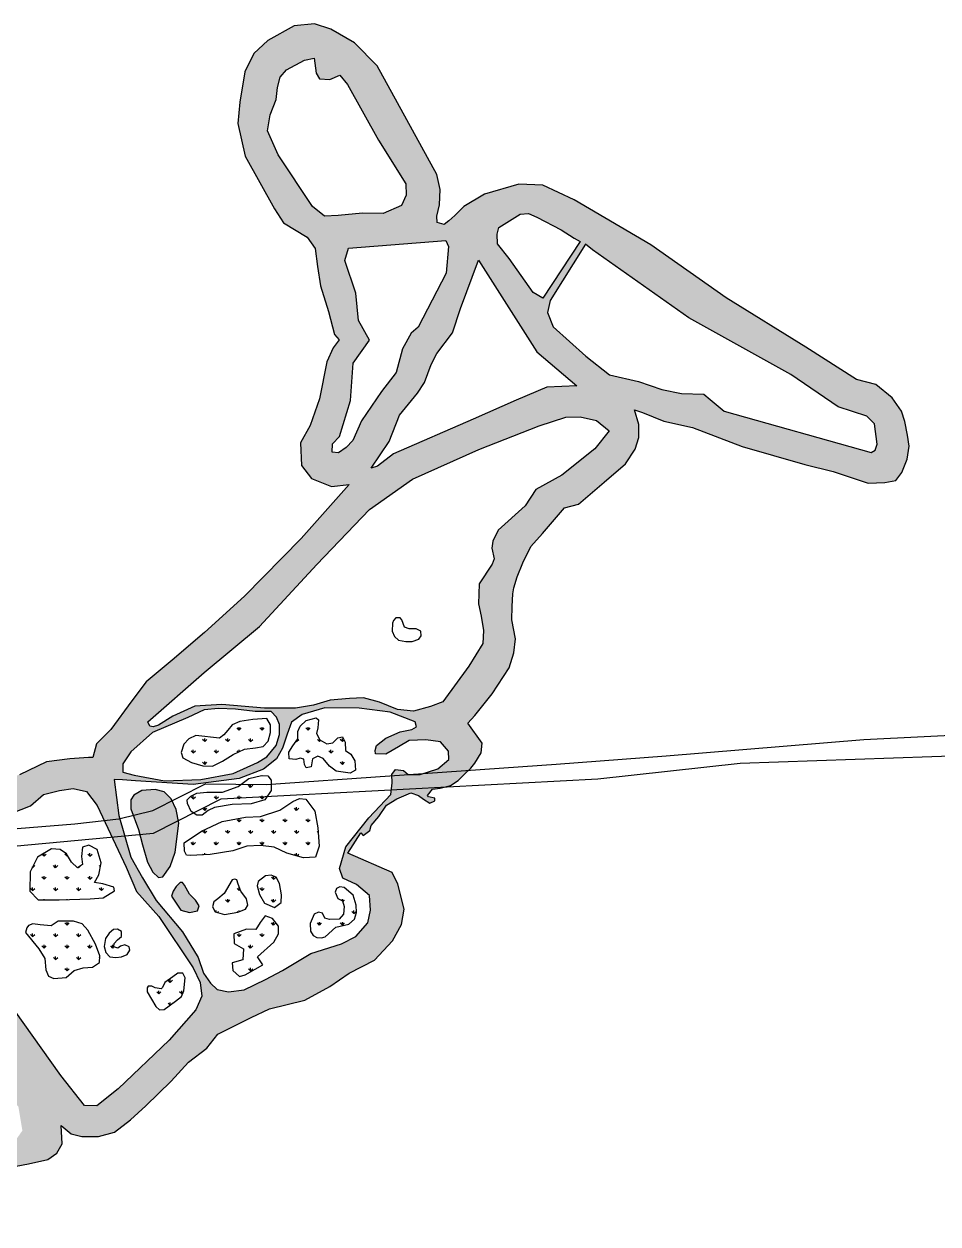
# Model space of a CAD drawing. Header units: metres. Extents: x 8244 to 287678, y 7853 to 2132060.
# Drawn here: x 273830 to 275261, y 2107270 to 2109149 of the extents above; entities that cross this region are included whole.
import ezdxf

# ---------------------------------------------------------------- set-up
doc = ezdxf.new("R2010")
doc.units = ezdxf.units.M
doc.layers.add('DISTRICT BOUNDRY', color=86, linetype='Continuous')
doc.layers.add('MANGROOVES BUFFER ZONE', color=120, linetype='Continuous')

msp = doc.modelspace()

# ---------------------------------------------------------------- hatches: boundary and pattern name
at = {"layer": 'MANGROOVES BUFFER ZONE'}
h = msp.add_hatch(dxfattribs=at)
h.set_pattern_fill('GRASS', color=256)
h.paths.add_polyline_path([(274397.9, 2107925.6), (274413.9, 2107935.4), (274435.9, 2107945.1), (274447.9, 2107940.9), (274455.7, 2107934.9), (274465.6, 2107928.8), (274473.6, 2107932.7), (274473.7, 2107936.7), (274460.7, 2107939.4), (274469.9, 2107950.7), (274481.8, 2107952.5), (274497.9, 2107956.6), (274509.9, 2107964.1), (274519.9, 2107974), (274530, 2107983.8), (274536.1, 2107991.7), (274546.2, 2108007.6), (274547.4, 2108022.6), (274525, 2108053.9), (274536, 2108066.1), (274563.1, 2108100.1), (274589.6, 2108140.6), (274597.1, 2108164.3), (274599.9, 2108186), (274594.1, 2108216), (274594.3, 2108236.6), (274595.3, 2108256.8), (274597.2, 2108265.8), (274602.1, 2108283.1), (274611.4, 2108305), (274623.6, 2108330.9), (274641.9, 2108351.1), (274676.4, 2108391.2), (274698.1, 2108397.1), (274738.6, 2108431.3), (274771.9, 2108460), (274787, 2108483), (274793, 2108501.3), (274792.9, 2108521.6), (274785.9, 2108544.4), (274798.5, 2108540.3), (274832, 2108526.9), (274877, 2108517), (274954.7, 2108487.2), (275052.7, 2108458.9), (275096.7, 2108448.3), (275151.8, 2108429.6), (275177.8, 2108430.8), (275195.2, 2108434.2), (275204.4, 2108446.3), (275212.9, 2108467.6), (275215.7, 2108487.8), (275213.4, 2108504.8), (275209.3, 2108526.2), (275204, 2108542.5), (275189.4, 2108563.2), (275163.6, 2108584.3), (275133.3, 2108592.3), (275054.3, 2108642.7), (274929.4, 2108720), (274811.3, 2108803.1), (274691.5, 2108873.5), (274642.6, 2108896.5), (274604.7, 2108898), (274551, 2108882.3), (274518.9, 2108863.2), (274505, 2108848.9), (274495.5, 2108840.3), (274487.9, 2108835), (274477.1, 2108837.7), (274476.7, 2108847.7), (274481, 2108865.4), (274481.6, 2108889.6), (274476.8, 2108912.8), (274415.1, 2109025.1), (274383.2, 2109083.2), (274347.5, 2109119.4), (274310.8, 2109140.4), (274285.3, 2109148.7), (274253.4, 2109145.8), (274212.3, 2109123), (274190, 2109102.7), (274176.3, 2109073.9), (274168.5, 2109026.3), (274164.9, 2108992.8), (274176.6, 2108941.9), (274222.7, 2108859.2), (274236.6, 2108837.3), (274273.6, 2108814.9), (274286, 2108797.4), (274290, 2108769.2), (274294.4, 2108738.8), (274307.3, 2108698.5), (274316.3, 2108662.6), (274323.5, 2108654.1), (274314.3, 2108641.9), (274304.6, 2108620), (274293.1, 2108561.9), (274278.5, 2108520), (274263.4, 2108492.7), (274264.8, 2108457.7), (274280.5, 2108437.2), (274311.9, 2108424.5), (274339.3, 2108427.9), (274264.2, 2108343.3), (274175.5, 2108252.8), (274113.1, 2108196), (274062.3, 2108152.5), (274021.8, 2108118.6), (273999, 2108088.8), (273966.3, 2108044.3), (273943.7, 2108021.8), (273938, 2108000.2), (273931.5, 2108000.3), (273902.2, 2107998.1), (273865.6, 2107993.5), (273823.6, 2107973.3), (273750.7, 2107954.2), (273688.8, 2107943.7), (273653.4, 2107950.3), (273664.3, 2107954.8), (273683, 2107977.4), (273693.5, 2108006.5), (273681.2, 2108042.6), (273664.8, 2108060.9), (273612.8, 2108068.7), (273567.6, 2108066.7), (273527.2, 2108051), (273502.9, 2108037.3), (273493.9, 2108015.6), (273490.7, 2107991.4), (273496.2, 2107971.7), (273514.6, 2107953.4), (273478.2, 2107937.4), (273440.4, 2107924.8), (273398.1, 2107919.5), (273366, 2107924.6), (273300.2, 2107942.2), (273250, 2107946.1), (273135.6, 2107938.3), (273097.6, 2107935.1), (273074.3, 2107922), (273063.3, 2107907), (273051.8, 2107912.5), (273033.1, 2107918.9), (273001.2, 2107912.8), (272984.8, 2107899.6), (272953.6, 2107890.2), (272916.5, 2107876.4), (272907.9, 2107843), (272912.5, 2107823.3), (272938.8, 2107755.4), (272921.1, 2107757.8), (272896.2, 2107756.2), (272879.3, 2107736.6), (272878.7, 2107746), (272872.5, 2107769.5), (272864, 2107788.8), (272851.2, 2107808.4), (272839.1, 2107823.4), (272827.4, 2107839.8), (272813.2, 2107863), (272791.2, 2107872.3), (272765.5, 2107872.3), (272738.3, 2107861.7), (272715.8, 2107849.3), (272687.6, 2107824.4), (272663.6, 2107806.2), (272638, 2107781.6), (272627.4, 2107760.1), (272609.2, 2107718), (272602.8, 2107641.7), (272607.7, 2107599.4), (272614.7, 2107573.9), (272633.6, 2107549.5), (272663.1, 2107541.2), (272687.7, 2107543.4), (272701.9, 2107551.6), (272708.4, 2107549.3), (272733.7, 2107547.3), (272758.7, 2107550.6), (272776.9, 2107565.2), (272805.4, 2107594.1), (272808.5, 2107565.1), (272816.8, 2107541.8), (272831.3, 2107528.8), (272858.7, 2107519.8), (272881.4, 2107514.8), (272905.4, 2107515.1), (272923.1, 2107530.1), (272935, 2107548.1), (272938.2, 2107572), (272938.3, 2107580.2), (272951.7, 2107574.8), (272975.7, 2107581.5), (272992.2, 2107593.6), (272998.1, 2107600.5), (273043.1, 2107494.9), (273096.9, 2107372.3), (273115.4, 2107352.2), (273135.2, 2107343.3), (273142.6, 2107329.7), (273155.8, 2107310.9), (273167.4, 2107302), (273189.5, 2107293.6), (273219.3, 2107290.3), (273243.5, 2107289.3), (273260.3, 2107291.4), (273310.4, 2107284.6), (273336.6, 2107272.6), (273363.5, 2107270), (273426.7, 2107283.3), (273729.3, 2107343.6), (273837.7, 2107364), (273868, 2107371), (273881.8, 2107381.1), (273890.3, 2107395.7), (273888.6, 2107424), (273904.1, 2107411), (273920.8, 2107407.1), (273947.1, 2107406.8), (273972.2, 2107413.7), (273997.4, 2107433.1), (274020.9, 2107454.8), (274061, 2107493.7), (274088, 2107523.4), (274116.5, 2107545.1), (274133.7, 2107567.1), (274186.2, 2107593.1), (274214.6, 2107606.7), (274269.8, 2107620.4), (274308.9, 2107641.6), (274339.3, 2107662.5), (274379.2, 2107682.8), (274407.4, 2107713.5), (274421.3, 2107738.9), (274425.7, 2107762.9), (274415.5, 2107801.8), (274406.9, 2107820.1), (274337.3, 2107850.6), (274357.6, 2107882.2), (274361.5, 2107878.2), (274371.5, 2107886), (274373.6, 2107894), (274385.7, 2107907.8)])
h.paths.add_polyline_path([(273731.2, 2107896.5), (273796.9, 2107907.3), (273840.5, 2107924.9), (273861.1, 2107942.6), (273886.1, 2107948.9), (273907.2, 2107951.9), (273928.3, 2107947), (273944.9, 2107925.4), (273990.5, 2107828.4), (274006.8, 2107790.5), (274041.6, 2107751.4), (274095, 2107671), (274106.3, 2107648), (274108.7, 2107626.9), (274099.4, 2107605.4), (274057.7, 2107557.7), (273977.8, 2107481.8), (273944.5, 2107454.9), (273925.4, 2107455.3), (273888.1, 2107502.4), (273741.6, 2107708.1), (273608.6, 2107894.5), (273597.4, 2107904.5), (273594, 2107910.1), (273595, 2107917.4), (273599.6, 2107921.1), (273606.2, 2107920), (273624.4, 2107905.3), (273666.5, 2107898)], flags=16)
h.paths.add_polyline_path([(273634.4, 2108006.7), (273619.4, 2108003.4), (273595.2, 2107999.7), (273572, 2107996), (273551.8, 2107989.3), (273540.2, 2107988.7), (273535.9, 2107994.2), (273537.4, 2108003.1), (273540.8, 2108001.5), (273545.4, 2108002.8), (273555.5, 2108010.1), (273566.5, 2108016.5), (273575.3, 2108019), (273602.6, 2108020.8), (273632.9, 2108021.7), (273636.5, 2108016.8)], flags=16)
h.paths.add_polyline_path([(273602.1, 2107759.3), (273732.8, 2107573), (273768, 2107531.1), (273771.9, 2107495.4), (273769.9, 2107450.1), (273759.3, 2107419.8), (273743.9, 2107404.8), (273723.2, 2107394.2), (273464.1, 2107351.8), (273410.1, 2107340.2), (273375.8, 2107320), (273356.5, 2107316.6), (273326.2, 2107326.7), (273305, 2107336.4), (273287.1, 2107339.3), (273258.7, 2107346.5), (273245.7, 2107362.9), (273218.1, 2107439.4), (273079.5, 2107811.4), (273079.4, 2107838), (273084.7, 2107860.6), (273096.7, 2107878), (273114.6, 2107887.1), (273148.8, 2107894.4), (273202.3, 2107898.7), (273259.2, 2107897.7), (273303.1, 2107893.4), (273352.7, 2107877), (273411.1, 2107875.6), (273483.5, 2107887.5), (273498.4, 2107884.6), (273509, 2107866.3), (273517.2, 2107842.2), (273512.4, 2107820.5), (273495.5, 2107805.1), (273391.9, 2107733.3), (273361, 2107710.7), (273328.2, 2107706.3), (273298.3, 2107683.7), (273294.5, 2107641.3), (273302.2, 2107615.2), (273326.8, 2107597.9), (273368.2, 2107590.2), (273410.7, 2107595.5), (273431.9, 2107602.2), (273443, 2107613.8), (273445.9, 2107630.7), (273438.1, 2107654.3), (273417.4, 2107691.9), (273401.5, 2107704.4), (273404.9, 2107720.3), (273416, 2107728.5), (273433.3, 2107733.3), (273464.7, 2107734.3), (273482, 2107734.7), (273488.8, 2107744.4), (273488.3, 2107761.7), (273488.3, 2107778.6), (273502.8, 2107790.2), (273524.9, 2107799.8), (273542.3, 2107803.7), (273559.6, 2107795.5)], flags=16)
h.paths.add_polyline_path([(273851.5, 2107844.1), (273873.6, 2107857.4), (273886.9, 2107856.4), (273897.2, 2107849.5), (273904.6, 2107836.3), (273914.4, 2107827.4), (273921.8, 2107832.8), (273920.3, 2107845.1), (273921.8, 2107859.8), (273932.1, 2107863.3), (273944.9, 2107856.4), (273951.3, 2107835.3), (273947.4, 2107816.6), (273941, 2107804.8), (273953.8, 2107802.4), (273971, 2107797.5), (273971.9, 2107791.6), (273954.2, 2107780.7), (273934.1, 2107778.8), (273885.4, 2107777.3), (273852.5, 2107777.3), (273839.7, 2107791.1), (273840.2, 2107821.5)], flags=0)
h.paths.add_polyline_path([(273837.6, 2107737.5), (273844.1, 2107740), (273855.8, 2107738.4), (273873, 2107736.9), (273883.8, 2107744), (273907.8, 2107744), (273921.3, 2107739.7), (273930.6, 2107729.8), (273942.6, 2107708.3), (273949.3, 2107689.8), (273948.4, 2107679.4), (273937.7, 2107672.3), (273923.2, 2107670.8), (273909, 2107667.1), (273896.7, 2107656), (273877.3, 2107654.2), (273868.7, 2107657.8), (273864.7, 2107668), (273862.9, 2107685.8), (273853.9, 2107700.9), (273833, 2107726.1), (273834.9, 2107733.8)], flags=0)
h.paths.add_polyline_path([(273971.4, 2107965.8), (273984.4, 2107965.6), (274004.8, 2107963.6), (274095.1, 2107957.9), (274167.4, 2107967.3), (274205.1, 2107982.3), (274225.9, 2107998), (274235.2, 2108014.7), (274242.2, 2108036.8), (274248.9, 2108055.5), (274266, 2108067.8), (274301.1, 2108078.2), (274355.2, 2108077.5), (274403.7, 2108071.1), (274442.8, 2108056.4), (274444.8, 2108048.1), (274437.5, 2108044.1), (274419.4, 2108040.7), (274396.7, 2108030.4), (274382, 2108019.3), (274380.3, 2108011.3), (274380.7, 2108006.3), (274397, 2108005.6), (274416.4, 2108017), (274433.5, 2108026.7), (274459.5, 2108028), (274482.3, 2108025), (274495, 2108010), (274495.3, 2107997.3), (274478.2, 2107982.6), (274450.5, 2107973.6), (274431.5, 2107973.6), (274424.4, 2107979.9), (274412.1, 2107981.6), (274406.4, 2107973.6), (274406.7, 2107960.6), (274404.4, 2107942.5), (274370.2, 2107905.9), (274334.4, 2107860.5), (274324.4, 2107826.8), (274329.7, 2107811.4), (274351.1, 2107801.7), (274371.2, 2107784.2), (274372.8, 2107761.5), (274368.8, 2107741.4), (274349.8, 2107720), (274327.4, 2107708.7), (274279.6, 2107693.3), (274234.8, 2107666.6), (274208.4, 2107652.6), (274175.3, 2107636.5), (274150.3, 2107633.2), (274132.9, 2107637.2), (274122.5, 2107646.9), (274111.2, 2107662.9), (274102.8, 2107687.3), (274078.4, 2107727.5), (274037.3, 2107776.3), (274015.9, 2107811.7), (273997.5, 2107844.2), (273979.1, 2107909.7)], flags=16)
h.paths.add_polyline_path([(273984.9, 2107977.5), (273984.9, 2107990.3), (273997.8, 2108009.1), (274031.5, 2108039.3), (274087, 2108063.1), (274112.7, 2108075.2), (274134.7, 2108077), (274161.7, 2108076.1), (274192.1, 2108072.4), (274217.5, 2108072.1), (274225.8, 2108063.4), (274230.2, 2108051.9), (274230.5, 2108036.1), (274224.9, 2108019.1), (274210.7, 2108001.4), (274196.1, 2107992.4), (274157.8, 2107975.5), (274107.3, 2107966.1), (274050.3, 2107963.6), (274002.8, 2107972.5)], flags=16)
h.paths.add_polyline_path([(273997.6, 2107934.3), (274002.2, 2107941.5), (274014.9, 2107948.9), (274035.6, 2107950.1), (274049.8, 2107946.4), (274061, 2107935.6), (274068.4, 2107918.9), (274073, 2107897.3), (274067.1, 2107851.9), (274059.4, 2107829.9), (274047.7, 2107813.5), (274041.2, 2107812.3), (274032.2, 2107820.7), (274023.6, 2107836.4), (274015.8, 2107863.6), (274009.6, 2107887.7), (273997.6, 2107919.8)], flags=16)
h.paths.add_polyline_path([(273963.6, 2107725.5), (273970.5, 2107731), (273976.7, 2107731.5), (273983.3, 2107728.1), (273983.1, 2107720.3), (273976.7, 2107715.1), (273971.7, 2107709.3), (273971.3, 2107703.7), (273977.1, 2107701.9), (273981.4, 2107705.2), (273988.5, 2107707.2), (273995.3, 2107703.7), (273996.3, 2107698.8), (273992, 2107692.1), (273983.3, 2107688), (273974.2, 2107687), (273964.9, 2107688), (273958.4, 2107695), (273956, 2107704.3), (273957.8, 2107717)], flags=0)
h.paths.add_polyline_path([(274024.4, 2108056.2), (274112.4, 2108133.4), (274199.3, 2108205.2), (274288.9, 2108302.5), (274371, 2108388.7), (274438.7, 2108436.1), (274542.2, 2108482.7), (274636.6, 2108519.7), (274678.4, 2108533.1), (274700.9, 2108533.6), (274726.7, 2108527.7), (274746.5, 2108511.7), (274724, 2108483.8), (274672.5, 2108442.5), (274631.7, 2108420), (274615.1, 2108394.3), (274572.7, 2108356.2), (274564.2, 2108339.1), (274562.5, 2108328.3), (274566.3, 2108311.2), (274563.1, 2108303.2), (274542.7, 2108272.4), (274541.6, 2108240.8), (274545.9, 2108221.5), (274549.7, 2108199), (274548.6, 2108178.6), (274526.6, 2108143.2), (274485.8, 2108087.3), (274466.8, 2108080), (274440.2, 2108073), (274415.1, 2108075.3), (274386.9, 2108087), (274362, 2108093.8), (274339.9, 2108092.8), (274309.6, 2108090.1), (274283.8, 2108082), (274255.3, 2108077.7), (274206.8, 2108077.7), (274140, 2108083.4), (274097.7, 2108080.7), (274063.4, 2108064.9), (274040.9, 2108050.9), (274032.5, 2108048.2), (274027.5, 2108049.2)], flags=16)
h.paths.add_polyline_path([(274076.2, 2108008.4), (274080.6, 2108021), (274088.2, 2108029.8), (274099.5, 2108034.6), (274136.7, 2108030.7), (274143.1, 2108035.6), (274149.5, 2108043.3), (274156.3, 2108051.5), (274168.2, 2108056.9), (274188.6, 2108059.6), (274210.7, 2108061.2), (274216.5, 2108051.5), (274216.1, 2108039.5), (274212.4, 2108025.7), (274204.7, 2108017.7), (274192.8, 2108015.2), (274175.4, 2108013.3), (274157.7, 2108004.9), (274141.4, 2107994.5), (274125.5, 2107986.7), (274110.5, 2107987.1), (274092.5, 2107992.7), (274079.3, 2107999.7)], flags=0)
h.paths.add_polyline_path([(274081.1, 2107866.5), (274108.2, 2107885.2), (274140.8, 2107900), (274177.4, 2107906.9), (274200.6, 2107907.9), (274230.7, 2107917.8), (274251, 2107931.6), (274261.8, 2107936), (274271.7, 2107935.1), (274285.5, 2107916.3), (274290.5, 2107890.2), (274292.4, 2107861.5), (274286.5, 2107844.3), (274267.7, 2107843.3), (274241.6, 2107850.7), (274221.8, 2107860), (274200.6, 2107862.5), (274179.4, 2107861.5), (274157.1, 2107854.1), (274122.1, 2107848.7), (274090.5, 2107846.7), (274085, 2107847.2), (274081.6, 2107853.6)], flags=0)
h.paths.add_polyline_path([(273380.7, 2107657.8), (273390.4, 2107645.4), (273387.1, 2107641.1), (273361.3, 2107648.1), (273345.3, 2107651.7), (273346.2, 2107658.1), (273356.2, 2107659)], flags=16)
h.paths.add_polyline_path([(274085.9, 2107934.1), (274091.8, 2107939.7), (274100.8, 2107944.7), (274116.7, 2107946.3), (274141.2, 2107946), (274165.5, 2107954.7), (274182.6, 2107967.7), (274202.2, 2107972.1), (274211.9, 2107971.8), (274217.5, 2107964.9), (274217.5, 2107948.8), (274207.5, 2107934.1), (274186, 2107927.9), (274156.2, 2107927), (274128.8, 2107922), (274118.5, 2107917.1), (274109.5, 2107910.2), (274100.8, 2107910.2), (274092.1, 2107915.8), (274086.2, 2107928.2)], flags=0)
h.paths.add_polyline_path([(274061.2, 2107783.4), (274064.1, 2107791), (274068.8, 2107798.3), (274075.1, 2107804.5), (274078.4, 2107804.7), (274081.5, 2107800.2), (274089.3, 2107786.6), (274098.7, 2107777), (274104.4, 2107768), (274102, 2107760.2), (274089.5, 2107757.5), (274076, 2107761.4)], flags=16)
h.paths.add_polyline_path([(274024.6, 2107642.1), (274030.4, 2107642.1), (274036, 2107639.8), (274045.1, 2107638), (274047, 2107640.2), (274050.9, 2107647.9), (274063.4, 2107657), (274071.3, 2107662.6), (274079, 2107662.6), (274082.5, 2107655.2), (274080.8, 2107635), (274076.9, 2107625.9), (274067.5, 2107618.9), (274049.9, 2107605.6), (274042.4, 2107605.4), (274036.6, 2107610.6), (274023.3, 2107633.2), (274023.1, 2107639.8)], flags=0)
h.paths.add_polyline_path([(274127.8, 2107774.4), (274133.7, 2107779.1), (274143.8, 2107787.5), (274156.3, 2107808.6), (274160.2, 2107809.8), (274163.7, 2107809), (274165.5, 2107802.2), (274170, 2107790.8), (274178.8, 2107779.1), (274180.9, 2107769.4), (274177.4, 2107762.9), (274165.3, 2107758.1), (274144.4, 2107754.5), (274129.9, 2107758.8), (274125.6, 2107766.4)], flags=0)
h.paths.add_polyline_path([(273804, 2107469.3), (273821.6, 2107454.2), (273825.5, 2107430.8), (273827.9, 2107416.2), (273820.1, 2107405), (273808.4, 2107400.6), (273793.8, 2107398.7), (273787.5, 2107402.6)], flags=16)
h.paths.add_polyline_path([(274159.1, 2107724.4), (274178.7, 2107731.8), (274193.3, 2107731.1), (274200.2, 2107742.2), (274207.8, 2107752.6), (274219.3, 2107748.4), (274228.9, 2107736.3), (274228.7, 2107724.2), (274221.5, 2107711.1), (274196.1, 2107688.2), (274204.3, 2107675.5), (274176.5, 2107660.3), (274167.5, 2107657.4), (274157.5, 2107666.6), (274156.4, 2107678.9), (274173.2, 2107683.8), (274173.8, 2107700.6), (274159.3, 2107709.2)], flags=0)
h.paths.add_polyline_path([(274197.2, 2107806.3), (274208.7, 2107815.2), (274217.5, 2107816.2), (274225.3, 2107812.9), (274230.2, 2107803.3), (274233.7, 2107785.2), (274232.9, 2107773.1), (274222.7, 2107765.7), (274206.7, 2107772.1), (274199.1, 2107785.6), (274195.6, 2107799.2)], flags=0)
h.paths.add_polyline_path([(274245.5, 2107998.3), (274245.2, 2108008.5), (274251.4, 2108018.8), (274258.9, 2108029.4), (274258.9, 2108040.9), (274262.9, 2108049.6), (274271.9, 2108058.3), (274287.5, 2108062.6), (274291.5, 2108059.2), (274290.6, 2108046.8), (274288.4, 2108038.1), (274293.7, 2108027.8), (274304.3, 2108021.6), (274313.9, 2108023.5), (274321.7, 2108031.2), (274328.9, 2108032.5), (274333.2, 2108024.1), (274333.5, 2108011.3), (274342.2, 2108005.4), (274348.4, 2107994.9), (274349.1, 2107980.3), (274341, 2107975.9), (274318.9, 2107978.7), (274308.6, 2107986.5), (274298.7, 2107998.6), (274290.6, 2108002.3), (274282.2, 2107998), (274279.7, 2107985.8), (274272.3, 2107984.3), (274269.5, 2107989.6), (274268.5, 2107997.7), (274262.6, 2107999.2), (274255.8, 2107997)], flags=0)
h.paths.add_polyline_path([(274278.3, 2107740.2), (274284.8, 2107755.2), (274291.6, 2107758.3), (274297.7, 2107756.7), (274301.4, 2107748.8), (274308.7, 2107746.7), (274323.9, 2107747.1), (274330.6, 2107755), (274331.6, 2107766.9), (274328.9, 2107775.8), (274321.6, 2107779.6), (274317.5, 2107789.6), (274319.5, 2107795.2), (274324.7, 2107797.9), (274331.6, 2107796.6), (274345.4, 2107785), (274350.2, 2107769.4), (274350.8, 2107757.5), (274347.7, 2107747.1), (274338.9, 2107739.4), (274318.7, 2107734.8), (274301.8, 2107719.8), (274296.2, 2107718), (274288.9, 2107718.6), (274283.3, 2107721.9), (274278.9, 2107728.2)], flags=0)
h.paths.add_polyline_path([(273105.8, 2107656.1), (273179, 2107459.5), (273180.5, 2107434.5), (273180.5, 2107414.7), (273187.4, 2107393.9), (273201.3, 2107377.1), (273217.5, 2107359.7), (273216, 2107344.9), (273207.3, 2107339.2), (273194.1, 2107338.6), (273183.2, 2107341.6), (273174.2, 2107354.2), (273161.8, 2107384.7), (273154.3, 2107394), (273142.9, 2107400.7), (273137.5, 2107403.4), (272957.9, 2107843), (272960.1, 2107848.3), (272966.8, 2107849.2), (272981.5, 2107850.7), (272998.7, 2107858.2), (273008.6, 2107864.8), (273017, 2107867.6), (273022.7, 2107863.3), (273023.6, 2107849.5), (273026.3, 2107839.6), (273033.9, 2107833), (273048, 2107814.8)], flags=16)
h.paths.add_polyline_path([(274406.9, 2108198.3), (274407.3, 2108210.4), (274409, 2108215), (274412.6, 2108219), (274419.1, 2108219), (274421.7, 2108216.1), (274425.9, 2108204.5), (274433.1, 2108201.9), (274444.3, 2108201.9), (274451.6, 2108198.1), (274451.9, 2108191), (274448.5, 2108185.5), (274437.9, 2108182.1), (274428, 2108182.1), (274416.6, 2108183.8), (274410.3, 2108189.7)], flags=0)
h.paths.add_polyline_path([(272958.7, 2107624.9), (272949.2, 2107621.6), (272923.4, 2107658.4), (272912.9, 2107681.8), (272915.3, 2107697.9), (272921, 2107705.1), (272929.4, 2107703.3), (272935.4, 2107688.3), (272942.3, 2107668.9)], flags=16)
h.paths.add_polyline_path([(272907.5, 2107624.2), (272909.3, 2107615.8), (272907.2, 2107606.5), (272888.6, 2107577.2), (272871.3, 2107564), (272859.3, 2107564.3), (272853, 2107574.2), (272853.9, 2107583.5), (272897, 2107632.9), (272903.9, 2107629.6)], flags=16)
h.paths.add_polyline_path([(274312.9, 2108478.6), (274313.5, 2108491.6), (274324.3, 2108503.1), (274341.7, 2108559), (274345.5, 2108617.7), (274371.1, 2108653.5), (274354.2, 2108684.5), (274349.9, 2108727.4), (274332.5, 2108778.5), (274338.5, 2108797.5), (274490.7, 2108809.5), (274495, 2108800.2), (274491.2, 2108758.4), (274447.2, 2108674.2), (274436.3, 2108664.4), (274422.7, 2108640), (274413, 2108603), (274390.1, 2108573.1), (274358.6, 2108527.5), (274345, 2108496.5), (274334.7, 2108485.7), (274322.7, 2108477.5)], flags=16)
h.paths.add_polyline_path([(274373.8, 2108453.4), (274402.2, 2108495.2), (274418.1, 2108536.2), (274446.1, 2108570.8), (274457.5, 2108587.6), (274467.8, 2108615.5), (274476.4, 2108632.7), (274501, 2108665.1), (274513.8, 2108703.5), (274541.9, 2108778.9), (274633, 2108635.3), (274695.8, 2108582.3), (274648.9, 2108580), (274600.9, 2108559.8), (274533.3, 2108530.2), (274408.9, 2108475.5), (274383.7, 2108456.2)], flags=16)
h.paths.add_polyline_path([(272820.7, 2107754.3), (272818.4, 2107725.7), (272803.1, 2107668.5), (272781.6, 2107632.7), (272760.1, 2107610.3), (272740.6, 2107600.8), (272720.5, 2107600.8), (272708.1, 2107611.3), (272700, 2107627), (272695.3, 2107656.1), (272705.8, 2107705.7), (272740.1, 2107743.4), (272791.2, 2107780.6), (272805.5, 2107782.5), (272815, 2107774.8)], flags=16)
h.paths.add_polyline_path([(272777.8, 2107810.2), (272775, 2107795.4), (272754, 2107782.1), (272698.6, 2107747.3), (272692, 2107753), (272694.8, 2107764.5), (272705.8, 2107778.8), (272736.8, 2107806.4), (272769.7, 2107817.4)], flags=16)
h.paths.add_polyline_path([(272680.9, 2107714.8), (272682.4, 2107701.9), (272678.1, 2107681.9), (272672.4, 2107656.1), (272672.4, 2107620.8), (272675.7, 2107595.1), (272670, 2107590.3), (272659.5, 2107602.7), (272651.4, 2107615.6), (272647.6, 2107646.1), (272648, 2107673.3), (272655.7, 2107696.2), (272665.2, 2107710.9), (272676.6, 2107716.2)], flags=16)
h.paths.add_polyline_path([(274300.9, 2108848), (274281.8, 2108862.7), (274228.4, 2108943.9), (274211.5, 2108981.5), (274215.8, 2109006.5), (274225.1, 2109030.5), (274227.3, 2109049), (274231.6, 2109065.4), (274241.5, 2109076.8), (274269.3, 2109092.1), (274284.5, 2109095.3), (274287.8, 2109071.9), (274293.2, 2109062.7), (274309.1, 2109061.6), (274324.9, 2109068.6), (274336.9, 2109053.9), (274385.4, 2108966.8), (274427.9, 2108898.6), (274428.5, 2108880.7), (274421.4, 2108864.3), (274392.5, 2108851.8), (274360.3, 2108852.3), (274322.1, 2108849.1)], flags=16)
h.paths.add_polyline_path([(274658.7, 2108674.6), (274649.8, 2108697.2), (274653.9, 2108716), (274709.1, 2108803.9), (274720.4, 2108795.1), (274871.1, 2108688.8), (275030.7, 2108600.1), (275104.7, 2108549.4), (275149.5, 2108534.7), (275161.8, 2108522.7), (275166, 2108490.9), (275162.9, 2108481.3), (275156.4, 2108477.9), (274926.2, 2108542.3), (274904.6, 2108560.8), (274894.3, 2108569), (274859.4, 2108570), (274828.9, 2108576.5), (274792.3, 2108588.8), (274746.8, 2108599.4), (274709.8, 2108628.5)], flags=16)
h.paths.add_polyline_path([(274627.6, 2108728.2), (274589.7, 2108781.8), (274571.6, 2108804.7), (274570.9, 2108819.7), (274573.9, 2108830), (274606.8, 2108851.1), (274620.1, 2108852.2), (274633.1, 2108846.4), (274671.4, 2108826.2), (274691.5, 2108813.2), (274701.1, 2108808.1), (274642.3, 2108719.3)], flags=16)
h = msp.add_hatch(dxfattribs=at)
h.set_pattern_fill('GRASS', color=256)
h.paths.add_polyline_path([(274216.1, 2108039.5), (274216.5, 2108051.5), (274210.7, 2108061.2), (274188.6, 2108059.6), (274168.2, 2108056.9), (274156.3, 2108051.5), (274149.5, 2108043.3), (274143.1, 2108035.6), (274136.7, 2108030.7), (274099.5, 2108034.6), (274088.2, 2108029.8), (274080.6, 2108021), (274076.2, 2108008.4), (274079.3, 2107999.7), (274092.5, 2107992.7), (274110.5, 2107987.1), (274125.5, 2107986.7), (274141.4, 2107994.5), (274157.7, 2108004.9), (274175.4, 2108013.3), (274192.8, 2108015.2), (274204.7, 2108017.7), (274212.4, 2108025.7)])
h = msp.add_hatch(dxfattribs=at)
h.set_pattern_fill('GRASS', color=256)
h.paths.add_polyline_path([(274333.5, 2108011.3), (274333.2, 2108024.1), (274328.9, 2108032.5), (274321.7, 2108031.2), (274313.9, 2108023.5), (274304.3, 2108021.6), (274293.7, 2108027.8), (274288.4, 2108038.1), (274290.6, 2108046.8), (274291.5, 2108059.2), (274287.5, 2108062.6), (274271.9, 2108058.3), (274262.9, 2108049.6), (274258.9, 2108040.9), (274258.9, 2108029.4), (274251.4, 2108018.8), (274245.2, 2108008.5), (274245.5, 2107998.3), (274255.8, 2107997), (274262.6, 2107999.2), (274268.5, 2107997.7), (274269.5, 2107989.6), (274272.3, 2107984.3), (274279.7, 2107985.8), (274282.2, 2107998), (274290.6, 2108002.3), (274298.7, 2107998.6), (274308.6, 2107986.5), (274318.9, 2107978.7), (274341, 2107975.9), (274349.1, 2107980.3), (274348.4, 2107994.9), (274342.2, 2108005.4)])
h = msp.add_hatch(dxfattribs=at)
h.set_pattern_fill('GRASS', color=256)
h.paths.add_polyline_path([(274207.5, 2107934.1), (274217.5, 2107948.8), (274217.5, 2107964.9), (274211.9, 2107971.8), (274202.2, 2107972.1), (274182.6, 2107967.7), (274165.5, 2107954.7), (274141.2, 2107946), (274116.7, 2107946.3), (274100.8, 2107944.7), (274091.8, 2107939.7), (274085.9, 2107934.1), (274086.2, 2107928.2), (274092.1, 2107915.8), (274100.8, 2107910.2), (274109.5, 2107910.2), (274118.5, 2107917.1), (274128.8, 2107922), (274156.2, 2107927), (274186, 2107927.9)])
h = msp.add_hatch(dxfattribs=at)
h.set_pattern_fill('GRASS', color=256)
h.paths.add_polyline_path([(274200.6, 2107862.5), (274221.8, 2107860), (274241.6, 2107850.7), (274267.7, 2107843.3), (274286.5, 2107844.3), (274292.4, 2107861.5), (274290.5, 2107890.2), (274285.5, 2107916.3), (274271.7, 2107935.1), (274261.8, 2107936), (274251, 2107931.6), (274230.7, 2107917.8), (274200.6, 2107907.9), (274177.4, 2107906.9), (274140.8, 2107900), (274108.2, 2107885.2), (274081.1, 2107866.5), (274081.6, 2107853.6), (274085, 2107847.2), (274090.5, 2107846.7), (274122.1, 2107848.7), (274157.1, 2107854.1), (274179.4, 2107861.5)])
h = msp.add_hatch(dxfattribs=at)
h.set_pattern_fill('GRASS', color=256)
h.paths.add_polyline_path([(273971, 2107797.5), (273953.8, 2107802.4), (273941, 2107804.8), (273947.4, 2107816.6), (273951.3, 2107835.3), (273944.9, 2107856.4), (273932.1, 2107863.3), (273921.8, 2107859.8), (273920.3, 2107845.1), (273921.8, 2107832.8), (273914.4, 2107827.4), (273904.6, 2107836.3), (273897.2, 2107849.5), (273886.9, 2107856.4), (273873.6, 2107857.4), (273851.5, 2107844.1), (273840.2, 2107821.5), (273839.7, 2107791.1), (273852.5, 2107777.3), (273885.4, 2107777.3), (273934.1, 2107778.8), (273954.2, 2107780.7), (273971.9, 2107791.6)])
h = msp.add_hatch(dxfattribs=at)
h.set_pattern_fill('GRASS', color=256)
h.paths.add_polyline_path([(274230.2, 2107803.3), (274225.3, 2107812.9), (274217.5, 2107816.2), (274208.7, 2107815.2), (274197.2, 2107806.3), (274195.6, 2107799.2), (274199.1, 2107785.6), (274206.7, 2107772.1), (274222.7, 2107765.7), (274232.9, 2107773.1), (274233.7, 2107785.2)])
h = msp.add_hatch(dxfattribs=at)
h.set_pattern_fill('GRASS', color=256)
h.paths.add_polyline_path([(274178.8, 2107779.1), (274170, 2107790.8), (274165.5, 2107802.2), (274163.7, 2107809), (274160.2, 2107809.8), (274156.3, 2107808.6), (274143.8, 2107787.5), (274133.7, 2107779.1), (274127.8, 2107774.4), (274125.6, 2107766.4), (274129.9, 2107758.8), (274144.4, 2107754.5), (274165.3, 2107758.1), (274177.4, 2107762.9), (274180.9, 2107769.4)])
h = msp.add_hatch(dxfattribs=at)
h.set_pattern_fill('GRASS', color=256)
h.paths.add_polyline_path([(274318.7, 2107734.8), (274338.9, 2107739.4), (274347.7, 2107747.1), (274350.8, 2107757.5), (274350.2, 2107769.4), (274345.4, 2107785), (274331.6, 2107796.6), (274324.7, 2107797.9), (274319.5, 2107795.2), (274317.5, 2107789.6), (274321.6, 2107779.6), (274328.9, 2107775.8), (274331.6, 2107766.9), (274330.6, 2107755), (274323.9, 2107747.1), (274308.7, 2107746.7), (274301.4, 2107748.8), (274297.7, 2107756.7), (274291.6, 2107758.3), (274284.8, 2107755.2), (274278.3, 2107740.2), (274278.9, 2107728.2), (274283.3, 2107721.9), (274288.9, 2107718.6), (274296.2, 2107718), (274301.8, 2107719.8)])
h = msp.add_hatch(dxfattribs=at)
h.set_pattern_fill('GRASS', color=256)
h.paths.add_polyline_path([(273949.3, 2107689.8), (273942.6, 2107708.3), (273930.6, 2107729.8), (273921.3, 2107739.7), (273907.8, 2107744), (273883.8, 2107744), (273873, 2107736.9), (273855.8, 2107738.4), (273844.1, 2107740), (273837.6, 2107737.5), (273834.9, 2107733.8), (273833, 2107726.1), (273853.9, 2107700.9), (273862.9, 2107685.8), (273864.7, 2107668), (273868.7, 2107657.8), (273877.3, 2107654.2), (273896.7, 2107656), (273909, 2107667.1), (273923.2, 2107670.8), (273937.7, 2107672.3), (273948.4, 2107679.4)])
h = msp.add_hatch(dxfattribs=at)
h.set_pattern_fill('GRASS', color=256)
h.paths.add_polyline_path([(274228.7, 2107724.2), (274228.9, 2107736.3), (274219.3, 2107748.4), (274207.8, 2107752.6), (274200.2, 2107742.2), (274193.3, 2107731.1), (274178.7, 2107731.8), (274159.1, 2107724.4), (274159.3, 2107709.2), (274173.8, 2107700.6), (274173.2, 2107683.8), (274156.4, 2107678.9), (274157.5, 2107666.6), (274167.5, 2107657.4), (274176.5, 2107660.3), (274204.3, 2107675.5), (274196.1, 2107688.2), (274221.5, 2107711.1)])
h = msp.add_hatch(dxfattribs=at)
h.set_pattern_fill('GRASS', color=256)
h.paths.add_polyline_path([(273992, 2107692.1), (273996.3, 2107698.8), (273995.3, 2107703.7), (273988.5, 2107707.2), (273981.4, 2107705.2), (273977.1, 2107701.9), (273971.3, 2107703.7), (273971.7, 2107709.3), (273976.7, 2107715.1), (273983.1, 2107720.3), (273983.3, 2107728.1), (273976.7, 2107731.5), (273970.5, 2107731), (273963.6, 2107725.5), (273957.8, 2107717), (273956, 2107704.3), (273958.4, 2107695), (273964.9, 2107688), (273974.2, 2107687), (273983.3, 2107688)])
h = msp.add_hatch(dxfattribs=at)
h.set_pattern_fill('GRASS', color=256)
h.paths.add_polyline_path([(274080.8, 2107635), (274082.5, 2107655.2), (274079, 2107662.6), (274071.3, 2107662.6), (274063.4, 2107657), (274050.9, 2107647.9), (274047, 2107640.2), (274045.1, 2107638), (274036, 2107639.8), (274030.4, 2107642.1), (274024.6, 2107642.1), (274023.1, 2107639.8), (274023.3, 2107633.2), (274036.6, 2107610.6), (274042.4, 2107605.4), (274049.9, 2107605.6), (274067.5, 2107618.9), (274076.9, 2107625.9)])

# ---------------------------------------------------------------- linework, layer by layer
at = {"layer": 'DISTRICT BOUNDRY'}
for points in [[(273767.5, 2107885, 0), (273910.1, 2107896.4, 0), (273979.1, 2107904.1, 0), (274032, 2107917.6, 0), (274114.7, 2107958.9, 0), (274209.3, 2107957.8, 0), (274403, 2107971.6, 0), (274663.6, 2107990.1, 0), (274835.7, 2108002.8, 0), (275144.9, 2108028.3, 0), (275407.6, 2108041.8, 0)], [(272519.6, 2107514.3, 0), (272595.2, 2107533.9, 0), (272674.2, 2107587.4, 0), (272869.6, 2107747.8, 0), (272926.1, 2107782.3, 0), (272994, 2107801.8, 0), (273315.3, 2107819.5, 0), (273466.4, 2107839.7, 0), (273663.1, 2107841.2, 0), (273768.8, 2107857.2, 0), (274033.4, 2107882, 0), (274138.8, 2107935.8, 0), (274728.6, 2107967, 0), (274951.5, 2107991.4, 0), (275371.2, 2108006.2, 0)]]:
    msp.add_polyline3d(points, dxfattribs=at)
at = {"layer": 'MANGROOVES BUFFER ZONE'}
msp.add_lwpolyline([(273729.3, 2107343.6), (273837.7, 2107364), (273868, 2107371), (273881.8, 2107381.1), (273890.3, 2107395.7), (273888.6, 2107424), (273904.1, 2107411), (273920.8, 2107407.1), (273947.1, 2107406.8), (273972.2, 2107413.7), (273997.4, 2107433.1), (274020.9, 2107454.8), (274061, 2107493.7), (274088, 2107523.4), (274116.5, 2107545.1), (274133.7, 2107567.1), (274186.2, 2107593.1), (274214.6, 2107606.7), (274269.8, 2107620.4), (274308.9, 2107641.6), (274339.3, 2107662.5), (274379.2, 2107682.8), (274407.4, 2107713.5), (274421.3, 2107738.9), (274425.7, 2107762.9), (274415.5, 2107801.8), (274406.9, 2107820.1), (274337.3, 2107850.6), (274357.6, 2107882.2), (274361.5, 2107878.2), (274371.5, 2107886), (274373.6, 2107894), (274385.7, 2107907.8), (274397.9, 2107925.6), (274413.9, 2107935.4), (274435.9, 2107945.1), (274447.9, 2107940.9), (274455.7, 2107934.9), (274465.6, 2107928.8), (274473.6, 2107932.7), (274473.7, 2107936.7), (274463.8, 2107938.8), (274461.8, 2107940.8), (274469.9, 2107950.7), (274481.8, 2107952.5), (274497.9, 2107956.6), (274509.9, 2107964.1), (274519.9, 2107974), (274530, 2107983.8), (274536.1, 2107991.7), (274546.2, 2108007.6), (274547.4, 2108022.6), (274525, 2108053.9), (274536, 2108066.1), (274563.1, 2108100.1), (274589.6, 2108140.6), (274597.1, 2108164.3), (274599.9, 2108186), (274594.1, 2108216), (274594.3, 2108236.6), (274595.3, 2108256.8), (274597.2, 2108265.8), (274602.1, 2108283.1), (274611.4, 2108305), (274623.6, 2108330.9), (274641.9, 2108351.1), (274676.4, 2108391.2), (274698.1, 2108397.1), (274738.6, 2108431.3), (274771.9, 2108460), (274787, 2108483), (274793, 2108501.3), (274792.9, 2108521.6), (274785.9, 2108544.4), (274798.5, 2108540.3), (274832, 2108526.9), (274877, 2108517), (274954.7, 2108487.2), (275052.7, 2108458.9), (275096.7, 2108448.3), (275151.8, 2108429.6), (275177.8, 2108430.8), (275195.2, 2108434.2), (275204.4, 2108446.3), (275212.9, 2108467.6), (275215.7, 2108487.8), (275213.4, 2108504.8), (275209.3, 2108526.2), (275204, 2108542.5), (275189.4, 2108563.2), (275163.6, 2108584.3), (275133.3, 2108592.3), (275054.3, 2108642.7), (274929.4, 2108720), (274811.3, 2108803.1), (274691.5, 2108873.5), (274642.6, 2108896.5), (274604.7, 2108898), (274551, 2108882.3), (274518.9, 2108863.2), (274505, 2108848.9), (274495.5, 2108840.3), (274487.9, 2108835), (274477.1, 2108837.7), (274476.7, 2108847.7), (274481, 2108865.4), (274481.6, 2108889.6), (274476.8, 2108912.8), (274415.1, 2109025.1), (274383.2, 2109083.2), (274347.5, 2109119.4), (274310.8, 2109140.4), (274285.3, 2109148.7), (274253.4, 2109145.8), (274212.3, 2109123), (274190, 2109102.7), (274176.3, 2109073.9), (274168.5, 2109026.3), (274164.9, 2108992.8), (274176.6, 2108941.9), (274222.7, 2108859.2), (274236.6, 2108837.3), (274273.6, 2108814.9), (274286, 2108797.4), (274290, 2108769.2), (274294.4, 2108738.8), (274307.3, 2108698.5), (274316.3, 2108662.6), (274323.5, 2108654.1), (274314.3, 2108641.9), (274304.6, 2108620), (274293.1, 2108561.9), (274278.5, 2108520), (274263.4, 2108492.7), (274264.8, 2108457.7), (274280.5, 2108437.2), (274311.9, 2108424.5), (274339.3, 2108427.9), (274264.2, 2108343.3), (274175.5, 2108252.8), (274113.1, 2108196), (274062.3, 2108152.5), (274021.8, 2108118.6), (273999, 2108088.8), (273966.3, 2108044.3), (273943.7, 2108021.8), (273938, 2108000.2), (273931.5, 2108000.3), (273902.2, 2107998.1), (273865.6, 2107993.5), (273823.6, 2107973.3)], dxfattribs=at)
at = {"layer": 'MANGROOVES BUFFER ZONE', "flags": 128}
for points in [[(274211.5, 2108981.5), (274215.8, 2109006.5), (274225.1, 2109030.5), (274227.3, 2109049), (274231.6, 2109065.4), (274241.5, 2109076.8), (274269.3, 2109092.1), (274284.5, 2109095.3), (274287.8, 2109071.9), (274293.2, 2109062.7), (274309.1, 2109061.6), (274324.9, 2109068.6), (274336.9, 2109053.9), (274385.4, 2108966.8), (274427.9, 2108898.6), (274428.5, 2108880.7), (274421.4, 2108864.3), (274392.5, 2108851.8), (274360.3, 2108852.3), (274322.1, 2108849.1), (274300.9, 2108848), (274281.8, 2108862.7), (274228.4, 2108943.9)], [(274701.1, 2108808.1), (274642.3, 2108719.3), (274627.6, 2108728.2), (274589.7, 2108781.8), (274571.6, 2108804.7), (274570.9, 2108819.7), (274573.9, 2108830), (274606.8, 2108851.1), (274620.1, 2108852.2), (274633.1, 2108846.4), (274671.4, 2108826.2), (274691.5, 2108813.2)], [(274324.3, 2108503.1), (274341.7, 2108559), (274345.5, 2108617.7), (274371.1, 2108653.5), (274354.2, 2108684.5), (274349.9, 2108727.4), (274332.5, 2108778.5), (274338.5, 2108797.5), (274490.7, 2108809.5), (274495, 2108800.2), (274491.2, 2108758.4), (274447.2, 2108674.2), (274436.3, 2108664.4), (274422.7, 2108640), (274413, 2108603), (274390.1, 2108573.1), (274358.6, 2108527.5), (274345, 2108496.5), (274334.7, 2108485.7), (274322.7, 2108477.5), (274312.9, 2108478.6), (274313.5, 2108491.6)], [(274709.1, 2108803.9), (274653.9, 2108716), (274649.8, 2108697.2), (274658.7, 2108674.6), (274709.8, 2108628.5), (274746.8, 2108599.4), (274792.3, 2108588.8), (274828.9, 2108576.5), (274859.4, 2108570), (274894.3, 2108569), (274904.6, 2108560.8), (274926.2, 2108542.3), (275156.4, 2108477.9), (275162.9, 2108481.3), (275166, 2108490.9), (275161.8, 2108522.7), (275149.5, 2108534.7), (275104.7, 2108549.4), (275030.7, 2108600.1), (274871.1, 2108688.8), (274720.4, 2108795.1)], [(274024.4, 2108056.2), (274112.4, 2108133.4), (274199.3, 2108205.2), (274288.9, 2108302.5), (274371, 2108388.7), (274438.7, 2108436.1), (274542.2, 2108482.7), (274636.6, 2108519.7), (274678.4, 2108533.1), (274700.9, 2108533.6), (274726.7, 2108527.7), (274746.5, 2108511.7), (274724, 2108483.8), (274672.5, 2108442.5), (274631.7, 2108420), (274615.1, 2108394.3), (274572.7, 2108356.2), (274564.2, 2108339.1), (274562.5, 2108328.3), (274566.3, 2108311.2), (274563.1, 2108303.2), (274542.7, 2108272.4), (274541.6, 2108240.8), (274545.9, 2108221.5), (274549.7, 2108199), (274548.6, 2108178.6), (274526.6, 2108143.2), (274485.8, 2108087.3), (274466.8, 2108080), (274440.2, 2108073), (274415.1, 2108075.3), (274386.9, 2108087), (274362, 2108093.8), (274339.9, 2108092.8), (274309.6, 2108090.1), (274283.8, 2108082), (274255.3, 2108077.7), (274206.8, 2108077.7), (274140, 2108083.4), (274097.7, 2108080.7), (274063.4, 2108064.9), (274040.9, 2108050.9), (274032.5, 2108048.2), (274027.5, 2108049.2)], [(274407.3, 2108210.4), (274406.9, 2108198.3), (274410.3, 2108189.7), (274416.6, 2108183.8), (274428, 2108182.1), (274437.9, 2108182.1), (274448.5, 2108185.5), (274451.9, 2108191), (274451.6, 2108198.1), (274444.3, 2108201.9), (274433.1, 2108201.9), (274425.9, 2108204.5), (274421.7, 2108216.1), (274419.1, 2108219), (274412.6, 2108219), (274409, 2108215)], [(273971.4, 2107965.8), (273979.1, 2107909.7), (273997.5, 2107844.2), (274015.9, 2107811.7), (274037.3, 2107776.3), (274078.4, 2107727.5), (274102.8, 2107687.3), (274111.2, 2107662.9), (274122.5, 2107646.9), (274132.9, 2107637.2), (274150.3, 2107633.2), (274175.3, 2107636.5), (274208.4, 2107652.6), (274234.8, 2107666.6), (274279.6, 2107693.3), (274327.4, 2107708.7), (274349.8, 2107720), (274368.8, 2107741.4), (274372.8, 2107761.5), (274371.2, 2107784.2), (274351.1, 2107801.7), (274329.7, 2107811.4), (274324.4, 2107826.8), (274334.4, 2107860.5), (274370.2, 2107905.9), (274404.4, 2107942.5), (274406.7, 2107960.6), (274406.4, 2107973.6), (274412.1, 2107981.6), (274424.4, 2107979.9), (274431.5, 2107973.6), (274450.5, 2107973.6), (274478.2, 2107982.6), (274495.3, 2107997.3), (274495, 2108010), (274482.3, 2108025), (274459.5, 2108028), (274433.5, 2108026.7), (274416.4, 2108017), (274397, 2108005.6), (274380.7, 2108006.3), (274380.3, 2108011.3), (274382, 2108019.3), (274396.7, 2108030.4), (274419.4, 2108040.7), (274437.5, 2108044.1), (274444.8, 2108048.1), (274442.8, 2108056.4), (274403.7, 2108071.1), (274355.2, 2108077.5), (274301.1, 2108078.2), (274266, 2108067.8), (274248.9, 2108055.5), (274242.2, 2108036.8), (274235.2, 2108014.7), (274225.9, 2107998), (274205.1, 2107982.3), (274167.4, 2107967.3), (274095.1, 2107957.9), (274004.8, 2107963.6), (273984.4, 2107965.6)], [(274087, 2108063.1), (274031.5, 2108039.3), (273997.8, 2108009.1), (273984.9, 2107990.3), (273984.9, 2107977.5), (274002.8, 2107972.5), (274050.3, 2107963.6), (274107.3, 2107966.1), (274157.8, 2107975.5), (274196.1, 2107992.4), (274210.7, 2108001.4), (274224.9, 2108019.1), (274230.5, 2108036.1), (274230.2, 2108051.9), (274225.8, 2108063.4), (274217.5, 2108072.1), (274192.1, 2108072.4), (274161.7, 2108076.1), (274134.7, 2108077), (274112.7, 2108075.2)], [(274136.7, 2108030.7), (274099.5, 2108034.6), (274088.2, 2108029.8), (274080.6, 2108021), (274076.2, 2108008.4), (274079.3, 2107999.7), (274092.5, 2107992.7), (274110.5, 2107987.1), (274125.5, 2107986.7), (274141.4, 2107994.5), (274157.7, 2108004.9), (274175.4, 2108013.3), (274192.8, 2108015.2), (274204.7, 2108017.7), (274212.4, 2108025.7), (274216.1, 2108039.5), (274216.5, 2108051.5), (274210.7, 2108061.2), (274188.6, 2108059.6), (274168.2, 2108056.9), (274156.3, 2108051.5), (274149.5, 2108043.3), (274143.1, 2108035.6)], [(274255.8, 2107997), (274245.5, 2107998.3), (274245.2, 2108008.5), (274251.4, 2108018.8), (274258.9, 2108029.4), (274258.9, 2108040.9), (274262.9, 2108049.6), (274271.9, 2108058.3), (274287.5, 2108062.6), (274291.5, 2108059.2), (274290.6, 2108046.8), (274288.4, 2108038.1), (274293.7, 2108027.8), (274304.3, 2108021.6), (274313.9, 2108023.5), (274321.7, 2108031.2), (274328.9, 2108032.5), (274333.2, 2108024.1), (274333.5, 2108011.3), (274342.2, 2108005.4), (274348.4, 2107994.9), (274349.1, 2107980.3), (274341, 2107975.9), (274318.9, 2107978.7), (274308.6, 2107986.5), (274298.7, 2107998.6), (274290.6, 2108002.3), (274282.2, 2107998), (274279.7, 2107985.8), (274272.3, 2107984.3), (274269.5, 2107989.6), (274268.5, 2107997.7), (274262.6, 2107999.2)], [(274091.8, 2107939.7), (274100.8, 2107944.7), (274116.7, 2107946.3), (274141.2, 2107946), (274165.5, 2107954.7), (274182.6, 2107967.7), (274202.2, 2107972.1), (274211.9, 2107971.8), (274217.5, 2107964.9), (274217.5, 2107948.8), (274207.5, 2107934.1), (274186, 2107927.9), (274156.2, 2107927), (274128.8, 2107922), (274118.5, 2107917.1), (274109.5, 2107910.2), (274100.8, 2107910.2), (274092.1, 2107915.8), (274086.2, 2107928.2), (274085.9, 2107934.1)], [(273997.6, 2107919.8), (274009.6, 2107887.7), (274015.8, 2107863.6), (274023.6, 2107836.4), (274032.2, 2107820.7), (274041.2, 2107812.3), (274047.7, 2107813.5), (274059.4, 2107829.9), (274067.1, 2107851.9), (274073, 2107897.3), (274068.4, 2107918.9), (274061, 2107935.6), (274049.8, 2107946.4), (274035.6, 2107950.1), (274014.9, 2107948.9), (274002.2, 2107941.5), (273997.6, 2107934.3)], [(274081.1, 2107866.5), (274108.2, 2107885.2), (274140.8, 2107900), (274177.4, 2107906.9), (274200.6, 2107907.9), (274230.7, 2107917.8), (274251, 2107931.6), (274261.8, 2107936), (274271.7, 2107935.1), (274285.5, 2107916.3), (274290.5, 2107890.2), (274292.4, 2107861.5), (274286.5, 2107844.3), (274267.7, 2107843.3), (274241.6, 2107850.7), (274221.8, 2107860), (274200.6, 2107862.5), (274179.4, 2107861.5), (274157.1, 2107854.1), (274122.1, 2107848.7), (274090.5, 2107846.7), (274085, 2107847.2), (274081.6, 2107853.6)], [(273886.9, 2107856.4), (273873.6, 2107857.4), (273851.5, 2107844.1), (273840.2, 2107821.5), (273839.7, 2107791.1), (273852.5, 2107777.3), (273885.4, 2107777.3), (273934.1, 2107778.8), (273954.2, 2107780.7), (273971.9, 2107791.6), (273971, 2107797.5), (273953.8, 2107802.4), (273941, 2107804.8), (273947.4, 2107816.6), (273951.3, 2107835.3), (273944.9, 2107856.4), (273932.1, 2107863.3), (273921.8, 2107859.8), (273920.3, 2107845.1), (273921.8, 2107832.8), (273914.4, 2107827.4), (273904.6, 2107836.3), (273897.2, 2107849.5)], [(274197.2, 2107806.3), (274195.6, 2107799.2), (274199.1, 2107785.6), (274206.7, 2107772.1), (274222.7, 2107765.7), (274232.9, 2107773.1), (274233.7, 2107785.2), (274230.2, 2107803.3), (274225.3, 2107812.9), (274217.5, 2107816.2), (274208.7, 2107815.2)], [(274061.2, 2107783.4), (274076, 2107761.4), (274089.5, 2107757.5), (274102, 2107760.2), (274104.4, 2107768), (274098.7, 2107777), (274089.3, 2107786.6), (274081.5, 2107800.2), (274078.4, 2107804.7), (274075.1, 2107804.5), (274068.8, 2107798.3), (274064.1, 2107791)], [(274156.3, 2107808.6), (274143.8, 2107787.5), (274133.7, 2107779.1), (274127.8, 2107774.4), (274125.6, 2107766.4), (274129.9, 2107758.8), (274144.4, 2107754.5), (274165.3, 2107758.1), (274177.4, 2107762.9), (274180.9, 2107769.4), (274178.8, 2107779.1), (274170, 2107790.8), (274165.5, 2107802.2), (274163.7, 2107809), (274160.2, 2107809.8)], [(274301.8, 2107719.8), (274318.7, 2107734.8), (274338.9, 2107739.4), (274347.7, 2107747.1), (274350.8, 2107757.5), (274350.2, 2107769.4), (274345.4, 2107785), (274331.6, 2107796.6), (274324.7, 2107797.9), (274319.5, 2107795.2), (274317.5, 2107789.6), (274321.6, 2107779.6), (274328.9, 2107775.8), (274331.6, 2107766.9), (274330.6, 2107755), (274323.9, 2107747.1), (274308.7, 2107746.7), (274301.4, 2107748.8), (274297.7, 2107756.7), (274291.6, 2107758.3), (274284.8, 2107755.2), (274278.3, 2107740.2), (274278.9, 2107728.2), (274283.3, 2107721.9), (274288.9, 2107718.6), (274296.2, 2107718)], [(273833, 2107726.1), (273853.9, 2107700.9), (273862.9, 2107685.8), (273864.7, 2107668), (273868.7, 2107657.8), (273877.3, 2107654.2), (273896.7, 2107656), (273909, 2107667.1), (273923.2, 2107670.8), (273937.7, 2107672.3), (273948.4, 2107679.4), (273949.3, 2107689.8), (273942.6, 2107708.3), (273930.6, 2107729.8), (273921.3, 2107739.7), (273907.8, 2107744), (273883.8, 2107744), (273873, 2107736.9), (273855.8, 2107738.4), (273844.1, 2107740), (273837.6, 2107737.5), (273834.9, 2107733.8)], [(274176.5, 2107660.3), (274204.3, 2107675.5), (274196.1, 2107688.2), (274221.5, 2107711.1), (274228.7, 2107724.2), (274228.9, 2107736.3), (274219.3, 2107748.4), (274207.8, 2107752.6), (274200.2, 2107742.2), (274193.3, 2107731.1), (274178.7, 2107731.8), (274159.1, 2107724.4), (274159.3, 2107709.2), (274173.8, 2107700.6), (274173.2, 2107683.8), (274156.4, 2107678.9), (274157.5, 2107666.6), (274167.5, 2107657.4)], [(273963.6, 2107725.5), (273957.8, 2107717), (273956, 2107704.3), (273958.4, 2107695), (273964.9, 2107688), (273974.2, 2107687), (273983.3, 2107688), (273992, 2107692.1), (273996.3, 2107698.8), (273995.3, 2107703.7), (273988.5, 2107707.2), (273981.4, 2107705.2), (273977.1, 2107701.9), (273971.3, 2107703.7), (273971.7, 2107709.3), (273976.7, 2107715.1), (273983.1, 2107720.3), (273983.3, 2107728.1), (273976.7, 2107731.5), (273970.5, 2107731)], [(274023.3, 2107633.2), (274036.6, 2107610.6), (274042.4, 2107605.4), (274049.9, 2107605.6), (274067.5, 2107618.9), (274076.9, 2107625.9), (274080.8, 2107635), (274082.5, 2107655.2), (274079, 2107662.6), (274071.3, 2107662.6), (274063.4, 2107657), (274050.9, 2107647.9), (274047, 2107640.2), (274045.1, 2107638), (274036, 2107639.8), (274030.4, 2107642.1), (274024.6, 2107642.1), (274023.1, 2107639.8)]]:
    msp.add_lwpolyline(points, close=True, dxfattribs=at)
at = {"layer": 'MANGROOVES BUFFER ZONE'}
msp.add_lwpolyline([(274373.8, 2108453.4), (274402.2, 2108495.2), (274418.1, 2108536.2), (274446.1, 2108570.8), (274457.5, 2108587.6), (274467.8, 2108615.5), (274476.4, 2108632.7), (274501, 2108665.1), (274513.8, 2108703.5), (274541.9, 2108778.9), (274633, 2108635.3), (274695.8, 2108582.3), (274648.9, 2108580), (274600.9, 2108559.8), (274533.3, 2108530.2), (274408.9, 2108475.5), (274383.7, 2108456.2)], close=True, dxfattribs=at)
at = {"layer": 'MANGROOVES BUFFER ZONE', "flags": 128}
msp.add_lwpolyline([(273796.9, 2107907.3), (273840.5, 2107924.9), (273861.1, 2107942.6), (273886.1, 2107948.9), (273907.2, 2107951.9), (273928.3, 2107947), (273944.9, 2107925.4), (273990.5, 2107828.4), (274006.8, 2107790.5), (274041.6, 2107751.4), (274095, 2107671), (274106.3, 2107648), (274108.7, 2107626.9), (274099.4, 2107605.4), (274057.7, 2107557.7), (273977.8, 2107481.8), (273944.5, 2107454.9), (273925.4, 2107455.3), (273888.1, 2107502.4), (273741.6, 2107708.1)], dxfattribs=at)

doc.saveas('drawing.dxf')
